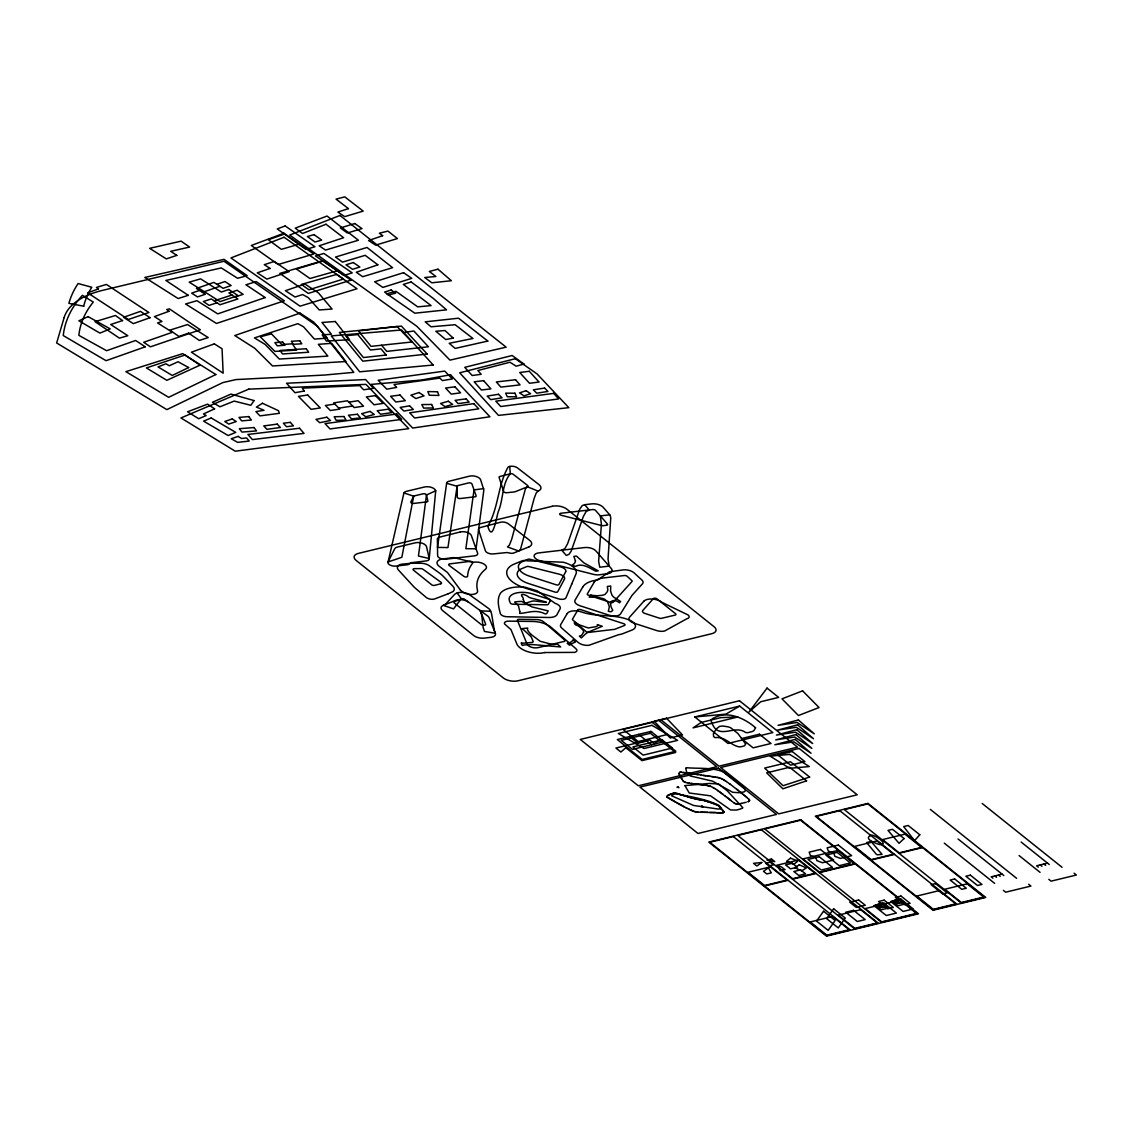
<?xml version="1.0" encoding="UTF-8"?>
<svg xmlns="http://www.w3.org/2000/svg" width="1133" height="1133" viewBox="0 0 1133 1133"><rect width="100%" height="100%" fill="white"/><g stroke="black" fill="none" stroke-linecap="round" stroke-linejoin="round"><path stroke-width="1.5" d="M575.437 560.892L573.85 556.374L576.456 556.076L584.005 562.945L598.252 570.848L595.746 571.174C589.854 568.214 582.376 562.704 575.635 566.344L571.896 565.395L574.247 563.568A17.377 8.469 9.4 0 0 575.437 560.892M723.336 812.715L723.845 811.908M748.375 801.612L749.664 800.465L748.573 798.935M723.789 812.474L723.661 811.525M403.943 492.954L388.081 561.968A5.637 2.748 9.4 0 0 390.021 565.013A5.637 2.748 9.4 0 0 395.941 566.089L407.356 564.772A2.11 1.034 9.4 0 0 408.177 564.517L410.868 562.903A2.11 1.034 9.4 0 1 411.676 562.648L426.15 560.934A5.637 2.748 9.4 0 0 429.237 558.498L435.723 490.745A7.039 3.441 9.4 0 0 424.677 486.963L406.62 491.283A7.039 3.441 9.4 0 0 403.943 492.954L413.757 496.212L410.882 501.877A2.11 1.034 9.4 0 0 411.619 503.024A2.11 1.034 9.4 0 0 413.842 503.42L426.702 501.905A2.11 1.034 9.4 0 0 427.863 500.984L426.461 494.923A2.11 1.034 9.4 0 0 423.147 493.79L414.451 495.857A2.11 1.034 9.4 0 0 413.658 496.367L401.833 557.294L388.081 561.968L394.709 548.769A7.039 3.441 9.4 0 1 397.371 547.097L415.443 542.778A7.039 3.441 9.4 0 1 426.475 546.559L429.237 558.498L418.445 556.048L426.475 495.036L435.723 490.745M668.173 795.168L666.898 797.08L675.565 802.221M667.224 795.819L666.926 796.938M739.665 706.071L725.885 714.13L694.826 716.962L727.981 743.46L772.833 732.569L739.665 706.071L694.826 716.962M667.493 795.663L668.555 794.998A39.528 19.289 9.4 0 1 671.614 793.766L673.314 793.242M723.718 812.418L721.877 812.843M749.097 801.187L747.922 801.767M538.118 491.127L536.221 492.968L534.11 498.548L520.571 549.179L518.687 551.02L507.471 546.927L509.453 545.044L511.634 539.435L525.485 488.691L527.468 486.808L538.118 491.127A10.565 5.155 9.4 0 0 538.826 484.471L517.554 467.943A5.637 2.748 9.4 0 0 509.708 466.456L508.844 466.739A2.521 1.615 -52.6 0 0 507.91 467.391C497.996 485.094 498.492 507.202 488.578 524.905A2.521 1.615 -52.6 0 1 487.657 525.556C492.643 544.591 496.537 515.642 498.548 510.941C503.392 499.412 501.961 483.366 510.317 473.764A2.11 1.034 9.4 0 1 513.263 474.33L527.61 485.476A2.11 1.034 9.4 0 1 527.468 486.808L515.303 491.68A4.22 2.068 9.4 0 1 514 491.977L506.649 492.728A2.11 1.034 9.4 0 1 503.718 491.58L499.101 477.404A2.11 1.034 9.4 0 1 499.88 476.497L510.317 473.764L509.708 466.456M443.541 605.22L444.66 604.725A6.118 3.357 -59.1 0 0 445.736 603.974L454.659 594.358A6.118 3.357 -59.1 0 1 455.735 593.621L457.109 593.012A8.455 4.121 9.4 0 1 469.6 594.783L488.592 608.478A9.942 4.858 9.4 0 1 490.66 611.268L491.368 613.194A13.978 3.456 -88.8 0 1 491.708 614.454L494.3 630.118A14.276 3.526 -88.8 0 0 494.739 631.662L495.362 633.319A8.455 4.121 9.4 0 1 490.816 637.355L484.074 638.134A8.455 4.121 9.4 0 1 473.693 635.542L442.606 610.574A8.455 4.121 9.4 0 1 443.286 605.334L455.905 600.292A8.455 4.121 9.4 0 1 468.396 602.062M284.425 234.078L268.323 239.743L281.366 249.345L298.687 244.289M199.45 290.43L191.689 293.135L197.539 296.931L205.314 294.226L196.462 288.476L213.925 282.386L223.102 288.334L231.104 285.544L224.929 281.536L216.927 284.326M202.453 292.371L219.929 286.267M214.123 300.826L232.024 295.019M217.026 302.794L209.067 305.372L203.374 301.52L211.347 298.942L219.944 304.763L237.859 298.97L228.937 292.923L237.137 290.275L243.142 294.339L234.942 297.002M323.018 261.086L296.407 269.031L309.946 278.506L337.322 270.759L344.021 275.418L352.207 272.869L323.882 253.452L315.47 255.959L337.322 270.759M679.602 772.295L678.979 773.57M651.787 732.06L649.832 731.663M646.915 741.01L637.936 743.191L629.651 736.563M663.91 741.747L632.511 749.366L621.224 740.345L650.37 733.263L661.672 742.285M764.478 885.992L788.016 880.27M792.505 879.18L816.057 873.458M819.414 872.651L855.288 863.927M870.994 860.117L894.532 854.395M899.021 853.305L922.559 847.583M1002.096 874.166L991.191 876.815L992.919 878.188M1047.529 863.134L1036.624 865.782L1038.352 867.156M899.914 900.154L865.159 908.595L881.743 921.851L916.498 913.41L899.078 899.418M904.885 904.063L898.157 905.692L892.351 901.061M741.506 803.467L742.228 803.226A53.223 25.974 9.4 0 0 746.293 802.206M674.036 793.086L671.586 793.921A39.528 19.289 9.4 0 0 668.527 795.139M673.668 793.312L675.268 793.001M741.534 803.368L740.175 803.722M334.83 404.056L325.412 405.501L330.354 410.528L339.773 409.098L333.668 402.895L347.505 400.785L354.19 407.583L363.509 406.166L358.155 400.728L348.851 402.144M338.838 408.135L352.66 406.025M402.951 332.592L413.857 331.006L428.387 346.769L386.764 351.386L381.594 345.239M483.749 488.606L474.033 489.895L465.847 548.669L476.058 548.825L483.848 490.037L480.59 479.67A7.039 3.441 9.4 0 0 469.529 476.143L448.852 481.313A5.637 2.748 9.4 0 0 446.629 483.281L437.508 547.409L447.946 547.565L457.109 486.298A2.11 1.034 9.4 0 1 457.944 485.561L468.623 482.899A2.11 1.034 9.4 0 1 471.937 483.947L476.129 495.829A2.11 1.034 9.4 0 1 474.996 496.806L460.267 498.52A2.11 1.034 9.4 0 1 457.265 497.217L457.109 486.298L446.629 483.281M584.642 504.709L582.263 505.587L579.756 509.114L567.633 543.642L564.9 548.584L561.741 550.213L566.316 555.467L569.078 554.264L571.202 551.077L583.325 516.535L586.058 511.606L589.217 509.963L584.642 504.709L591.893 503.859A8.455 4.121 9.4 0 1 603.068 507.187L610.007 515.147L610.772 517.54L608.039 559.022L609.172 566.118L599.768 567.222L598.621 561.26L601.425 524.31L600.334 515.926L609.738 514.807M738.957 803.807L737.413 804.033M723.095 812.616L720.05 812.843M679.927 772.338L680.848 772.224M737.895 803.92L736.974 804.033M674.645 793.157L677.322 793.61M701.483 812.177L697.361 812.191M700.676 812.319L703.253 812.191M721.367 812.701L717.501 812.772M680.338 772.309L681.429 772.253M702.304 812.333L705.278 812.234M704.216 812.361L707.488 812.29M706.341 812.403L715.49 812.559M719.299 812.673L716.509 812.743M716.538 812.588L709.782 812.503M522.001 587.007L519.934 586.951A28.268 13.794 9.4 0 0 500.659 592.927C496.537 598.918 498.647 607.246 500.404 613.76A5.637 2.748 9.4 0 0 507.032 616.734L549.052 617.485A10.565 5.155 9.4 0 0 556.997 614.638L560.099 608.818A8.455 4.121 9.4 0 0 555.128 603.322L537.382 590.944L525.145 587.262A23.297 11.571 9.5 0 0 521.973 586.894M490.66 611.268L480.335 610.843A2.11 1.034 9.4 0 0 479.896 610.333M681.415 772.352L685.876 772.791M697.999 812.106L695.506 811.724M703.211 784.942L706.312 785.183M699.344 784.546L704.853 785.013M702.333 784.758L700.392 784.56M699.358 784.447L696.158 784.178M698.31 784.333L695.096 784.05M711.666 776.558L719.809 778.017M710.433 776.402L715.744 776.955M682.873 772.494L687.108 772.961M695.11 783.951L691.003 783.512M709.102 776.232L710.448 776.303M707.672 776.048L709.116 776.147M693.014 783.696L687.632 782.875M707.686 775.949L702.97 775.397M706.185 775.751L701.299 775.156M687.094 773.06L697.942 774.561M688.425 773.244L689.87 773.457M701.313 775.057L696.243 774.405M691.371 773.683L692.957 773.924M706.284 785.282L710.873 786.387L715.574 789.12M736.577 803.906L735.416 803.609M688.382 783.002L689.204 783.144M698.664 799.487L702.672 800.351M700.732 799.841L703.211 800.465M700.222 799.912L696.809 799.119M495.362 633.319L484.457 631.421L483.295 627.979A12.775 3.158 -88.8 0 1 482.814 625.26L481.978 617.003A12.775 3.158 -88.8 0 0 481.497 614.284L480.335 610.843L485.66 624.141A2.11 1.034 9.4 0 1 484.527 625.147L483.862 625.232A2.11 1.034 9.4 0 1 481.27 624.58L454.305 602.94A2.11 1.034 9.4 0 1 454.475 601.623L461.457 598.847A2.11 1.034 9.4 0 1 464.587 599.286L487.388 615.757A8.455 4.121 9.4 0 1 489.159 617.797L495.234 633.021M706.964 785.381L710.858 786.472M698.07 799.53L692.674 798.099M696.129 812.007L694.841 811.54M684.941 782.167L686.938 782.832M717.444 777.252L718.251 777.436M696.073 799.105L693.58 798.482M703.777 800.436L704.967 800.889M704.372 800.578L709.244 802.15M691.697 797.83L692.645 798.241M691.668 797.972L686.556 796.357M690.677 797.703L684.53 795.763M705.661 800.918L710.731 802.631M676.557 793.242L680.14 794.545M685.507 796.202L680.933 794.644M694.812 811.695L693.382 811.072M683.539 795.607L677.803 793.61M719.044 777.649L721.438 778.683M710.009 802.249L714.116 803.821M711.482 802.73L716.141 804.628M694.118 811.483L690.719 809.968M685.338 782.421L683.496 781.303M443.286 605.334L453.398 608.846A1.53 0.836 -59.1 0 0 453.766 608.605L460.961 599.13A2.011 1.105 -59.1 0 1 461.457 598.847L457.109 593.012M714.725 803.892L716.538 804.798M692.546 810.902L688.538 808.934M735.402 803.708L733.759 802.66M716.552 804.642L717.741 805.436M689.643 809.628L687.349 808.339M721.452 778.583L722.302 779.107M716.906 804.812L717.982 805.591M684.559 782.124L683.284 781.076M686.088 807.702L687.32 808.495M686.074 807.857L667.167 797.15M684.771 807.192L676.812 802.915M735.02 803.538L734.198 803.07M722.316 779.008L723.208 779.589M713.025 787.449L713.832 787.902M723.222 779.504L724.185 780.17M724.199 780.07L725.219 780.821M725.233 780.722L726.338 781.558M715.589 789.021L725.134 796.074M726.352 781.458L730.077 784.206M717.571 790.367L718.619 791.103M719.696 791.868L720.786 792.675M730.105 784.107L742.03 793.539M733.249 802.405L732.145 801.456M721.877 793.497L722.981 794.318M725.148 795.975L730.771 800.38M726.196 796.796L728.193 798.34M729.114 799.077L731.479 801.045M736.917 789.333L738.263 790.395M1074.07 873.203L1076.35 875.03L1051.098 881.162L1048.818 879.35M982.198 803.495L1062.046 867.283M1021.116 842.031L1049.257 864.507M1043.89 864.012L1045.617 865.385M1040.264 864.904L1041.978 866.278M1019.077 855.571L1040.066 872.339M1028.651 884.25L1030.917 886.063L1005.665 892.195L1003.385 890.382M930.349 809.415L1016.613 878.316M958.051 838.986L1003.824 875.54M998.456 875.058L1000.184 876.432M994.831 875.936L996.544 877.31M944.285 843.15L994.632 883.372M882.267 903.511L888.06 908.142L881.332 909.771L875.54 905.14M638.615 734.382L651.574 744.735M739.58 791.443L743.177 794.474M743.191 794.375L744.239 795.352M744.254 795.253L745.202 796.145M745.217 796.046L746.845 797.505M746.095 796.768L747.511 798.085M718.634 805.931L719.653 807.107M748.106 798.496L749.593 800.337M719.03 806.299L720.163 807.631M531.009 634.395L540.158 641.264L551.941 644.351A32.687 15.947 9.4 0 0 553.853 644.55L557.337 644.054L560.665 646.943L533.048 644.62A57.443 28.028 9.4 0 0 529.975 644.606L523.97 644.989A4.943 2.408 9.4 0 0 523.163 645.258C521.945 646.759 520.16 641.151 522.2 643.02A2.351 1.147 9.4 0 0 522.922 643.232L532.312 642.439A5.339 2.606 9.4 0 0 533.232 641.604L531.165 636.803L522.582 628.829A2.776 1.36 9.4 0 0 522.03 628.603C531.816 627.838 525.358 627.271 528.346 631.35A86.49 42.19 9.4 0 0 531.009 634.395M719.922 807.206L722.415 810.081M720.461 807.772L721.891 809.316M460.465 590.123L447.705 572.831A9.432 5.665 74.5 0 0 446.714 571.91L439.307 566.415A10.565 5.155 9.4 0 1 442.762 558.923L452.251 557.748A12.038 8.993 -41.8 0 1 454.092 557.634L472.546 562.209A9.361 6.996 -41.8 0 0 473.976 562.18L474.373 562.138A8.455 4.121 9.4 0 1 484.103 564.163A8.455 4.121 9.4 0 1 485.519 569.205A75.5 36.837 9.4 0 0 477.56 590.661A8.455 4.121 9.4 0 1 472.588 594.428A8.455 4.121 9.4 0 1 462.76 591.992L461.74 591.242A12.081 7.265 74.5 0 1 460.451 590.137M722.174 809.628L722.67 810.378M722.698 810.237L723.123 810.945M722.939 810.52L723.491 811.455M683.072 780.949L682.519 780.014M723.35 811.058L723.746 811.879M682.094 779.447L681.627 778.583M681.854 779.065L681.131 777.762M681.117 777.861L680.381 776.473M680.621 776.997L679.927 775.623M679.913 775.723L678.993 773.471M679.701 775.312L679.333 774.547M523.319 599.584L524.579 602.813A1.813 0.878 9.4 0 0 525.726 603.124L532.142 601.141A6.104 2.974 9.4 0 1 534.521 600.986L546.403 602.459A1.487 0.722 9.4 0 0 545.908 601.949L530.57 597.898A14.786 7.209 9.4 0 1 528.757 597.148C526.477 594.797 518.149 592.106 522.922 597.615A10.494 5.113 9.4 0 1 523.191 598.337L523.319 599.584M745.627 743.928L744.65 745.755L741.393 746.689A11.387 5.552 9.4 0 1 738.886 746.817C730.332 745.075 725.474 736.521 715.079 737.583A3.696 1.799 9.4 0 1 713.592 736.478L713.379 733.816L715.433 730.233A69.51 33.905 9.4 0 1 717.175 728.236L719.54 726.395L722.217 726.055A23.566 11.5 9.4 0 1 723.59 726.14L727.613 726.749A9.8 4.787 9.4 0 1 730.785 727.825L737.852 733.462L745.627 743.928M610.503 603.436L610.899 606.141A46.821 22.844 9.4 0 0 611.919 608.718L612.783 610.191L611.82 611.254A2.11 1.034 9.4 0 1 609.101 611.494L608.322 611.239L609.257 607.274A51.467 25.11 9.4 0 0 608.931 605.305L607.401 601.736L604.824 599.385A7.719 3.767 9.4 0 0 603.167 598.592L596.992 597.247A21.654 10.565 9.4 0 0 593.295 596.992L589.202 597.204L590.718 594.627A3.229 1.572 9.4 0 0 592.233 595.321L596.085 595.717A22.858 11.146 9.4 0 0 601.481 595.377L603.535 594.967A8.441 4.121 9.4 0 0 605.164 594.273L607.217 591.794A35.789 17.462 9.4 0 0 607.855 589.741L607.33 586.441L610.744 586.044L610.588 591.058L611.848 594.896A18.17 8.866 9.4 0 0 614.015 597.374L620.629 601.51L619.482 602.784C617.188 600.603 610.97 598.748 610.503 603.436M755.541 727.754L754.026 730.459A16.372 7.988 9.4 0 1 752.241 731.55L747.794 732.669A4.574 2.224 9.4 0 1 745.571 732.485C735.232 724.511 719.639 739.283 712.884 725.063A62.103 30.294 9.4 0 1 711.595 722.571L711.028 719.937L713.252 718.18A101.403 49.47 9.4 0 1 714.923 717.416C728.547 710.632 745.387 718.804 755.541 727.754M519.778 611.438L519.707 613.449C529.153 612.741 535.357 609.101 545.27 613.902A2.11 1.034 9.4 0 0 546.857 613.335L548.16 610.899L532.128 606.962L521.846 601.467A17.604 8.597 9.4 0 0 514.679 602.119L518.447 605.716L519.778 611.438M721.239 808.679L718.364 809.061L693.623 805.478L671.557 795.763L673.271 794.488A26.909 13.129 9.4 0 1 676.174 793.723C690.011 796.726 706.298 798.935 718.973 805.45A51.41 25.082 9.4 0 1 720.376 807.135L721.239 808.679M685.847 768.386L686.315 770.865A76.704 37.417 9.4 0 0 686.966 772.494L690.124 775.921L712.501 781.133L732.725 792.307L738.674 792.703A36.483 17.802 9.4 0 0 742.412 792.194C754.153 791.188 726.041 775.156 724.454 772.324C712.799 767.154 698.976 768.825 686.456 767.721A2.167 1.076 16.3 0 0 685.975 768.047L685.847 768.386M684.913 785.608L689.261 793.015L710.575 795.833L730.516 809.939L736.138 810.067A42.983 20.975 9.4 0 0 740.033 809.118L742.526 808.155A2.139 1.048 9.4 0 0 742.795 807.659L727.315 790.862L718.549 783.937L709.173 783.47L684.913 785.608M583.552 632.313L581.484 635.429A5.226 2.549 9.4 0 1 580.648 635.84L579.374 636.151L581.356 637.893L585.265 634.183A52.699 25.705 9.4 0 1 587.985 632.228L602.26 626.28L597.261 624.651L598.068 625.586L595.887 626.719L588.239 627.951L579.062 624.75A30.931 15.097 9.4 0 1 576.414 623.079C572.802 620.431 574.119 625.345 577.603 625.558A28.013 13.667 9.4 0 1 580.11 627.243L583.113 630.26A10.749 5.24 9.4 0 1 583.552 632.313M64.142 317.58L56.65 342.973L166.863 409.622L222.804 382.6L235.947 379.583L324.633 375.037L353.808 372.346L317.268 326.148L223.994 261.241L102.735 290.317A97.75 47.685 9.4 0 0 64.142 317.58M571.74 584.033L565.962 597.842A5.637 2.748 9.4 0 1 558.484 598.819L524.267 587.744A28.183 13.752 9.4 0 1 514.113 564.135L521.86 560.934A5.637 2.748 9.4 0 1 527.312 560.821L563.158 562.209A17.604 8.597 9.4 0 1 575.833 574.318L571.74 584.033M550.284 600.66L548.358 604.243A2.11 1.034 9.4 0 1 546.772 604.81L512.867 604.201A2.11 1.034 9.4 0 1 510.374 603.096L509.51 600.972A17.604 8.597 9.4 0 1 515.345 593.239A17.604 8.597 9.4 0 1 533.105 594.074L549.038 599.286A2.11 1.034 9.4 0 1 550.284 600.66M565.679 571.783L558.937 584.416A2.11 1.034 9.4 0 1 556.133 584.784L529.338 576.116A17.604 8.597 9.4 0 1 522.993 561.359L527.936 559.32A2.11 1.034 9.4 0 1 529.975 559.277L560.623 566.939A7.039 3.441 9.4 0 1 565.679 571.783M564.475 579.062L557.733 591.695A2.11 1.034 9.4 0 1 554.929 592.063L528.134 583.396A17.604 8.597 9.4 0 1 521.789 568.639L526.732 566.599A2.11 1.034 9.4 0 1 528.771 566.557L559.405 574.233A7.039 3.441 9.4 0 1 564.475 579.062M567.194 613.562L560.722 624.595A8.455 4.121 9.4 0 0 561.826 628.135L578.297 642.538A8.455 4.121 9.4 0 0 588.933 645.3L618.745 634.65A14.092 6.869 9.4 0 0 622.683 633.715L632.016 630.047A12.675 6.189 9.4 0 0 627.668 619.383C612.741 613.959 596.142 617.287 581.215 611.862A10.565 5.155 9.4 0 0 567.194 613.562M582.787 586.993L575.054 600.193A8.455 4.121 9.4 0 0 580.025 605.787L609.398 615.276A8.455 4.121 9.4 0 0 620.247 614.327L631.959 595.434L642.468 583.807A8.455 4.121 9.4 0 0 641.788 579.94L633.942 572.746A8.455 4.121 9.4 0 0 623.221 569.885L609.639 571.754L597.544 579.997A28.183 13.752 9.4 0 0 582.787 586.993M577.872 609.965L572.519 619.1A2.11 1.034 9.4 0 0 572.788 619.978L586.186 631.69A2.11 1.034 9.4 0 0 588.834 632.384L614.369 629.367A2.11 1.034 9.4 0 0 614.964 629.226L624.467 625.487A2.11 1.034 9.4 0 0 623.745 623.716L580.677 609.625A2.11 1.034 9.4 0 0 577.872 609.965M594.089 582.348L587.333 593.876A2.11 1.034 9.4 0 0 588.565 595.264L610.616 602.402A2.11 1.034 9.4 0 0 613.321 602.161L631.973 581.526A2.11 1.034 9.4 0 0 631.803 580.563L627.087 576.244A2.11 1.034 9.4 0 0 624.41 575.536L603.308 577.972A17.604 8.597 9.4 0 0 594.089 582.348M254.061 400.572L250.818 405.288L234.191 401.082L219.929 406.804L212.48 402.272L230.948 394.086L254.061 400.572M823.564 911.229L816.553 921.087L828.152 930.363L835.163 920.506L823.564 911.229M833.647 908.779L826.637 918.636L838.25 927.913L845.26 918.056L833.647 908.779M573.1 640.074L571.471 641.703A12.336 6.019 9.4 0 1 567.222 643.289L569.403 645.159L571.953 643.657A26.909 13.129 9.4 0 1 573.893 642.694L574.714 642.369A26.951 13.157 9.4 0 0 575.394 642.071L573.1 640.074M767.055 688.099L748.97 711.991L760.725 701.738L778.654 697.376L767.055 688.099M919.784 834.766L914.501 840.7L903.695 826.58L908.184 825.49L919.784 834.766M643.856 601.212L629.509 617.244A8.455 4.121 9.4 0 0 634.154 623.235L656.559 630.514A8.455 4.121 9.4 0 0 664.589 631.024L686.91 618.731A5.637 2.748 9.4 0 0 688.113 614.992L661.969 602.331A10.565 5.155 9.4 0 0 652.226 599.045A10.565 5.155 9.4 0 0 643.856 601.212M653.373 598.649L642.751 610.503A4.22 2.068 9.4 0 0 645.074 613.505L659.505 618.193A2.11 1.034 9.4 0 0 661.516 618.321L675.084 615.106A2.11 1.034 9.4 0 0 675.537 613.704L656.984 598.875A2.11 1.034 9.4 0 0 655.044 598.21A2.11 1.034 9.4 0 0 653.373 598.649M904.092 838.576L899.007 843.306L888.003 830.39L892.478 829.299L904.092 838.576M870.172 835.672C863.813 839.114 875.88 843.377 879.42 844.567C891.218 845.388 871.589 832.302 870.172 835.672M625.827 747.723L620.884 752.029L615.913 748.049L649.549 739.891L654.52 743.857L659.463 739.566L675.622 752.468L641.986 760.64L625.827 747.723M790.551 858.163L786.557 861.335L793.907 864.238L797.901 861.08L790.551 858.163M761.744 862.482L756.858 866.009L753.544 863.346L761.744 862.482M768.386 867.779L763.5 871.305L766.814 873.954L771.304 872.863L768.386 867.779M701.285 722.401L693.014 727.882L737.866 716.991L720.829 717.642L701.285 722.401M262.445 403.263L256.412 407.087L264.017 410.288L255.916 411.605L259.967 415.868L279.355 413.333L278.491 410.684L262.445 403.263M799.346 864.791L794.729 867.694L801.697 870.866L806.314 867.963L799.346 864.791M188.644 367.559L172.258 375.462L158.039 366.922L165.984 363.778L169.256 365.761L178.079 361.739L188.644 367.559M215.837 374.541L168.647 397.301L125.89 371.652L182.739 353.652L215.837 374.541M448.286 593.734L434.307 599.06A5.637 2.748 9.4 0 1 426.348 597.53L414.338 587.333L398.334 569.899A5.764 3.824 6.2 0 1 401.818 564.192L409.495 563.441A35.222 29.118 -25.4 0 1 413.262 563.257L420.796 563.257A8.455 4.121 9.4 0 1 429.251 565.679L439.292 572.93A35.222 21.555 73.8 0 1 443.485 576.57L453.129 586.512A5.906 4.022 11.6 0 1 452.01 592.063L448.286 593.734M214.576 408.857L203.487 413.956L206.135 415.57L198.7 418.728L187.568 411.789L207.594 404.141L214.576 408.857M200.045 365.166L166.848 380.32L146.398 367.928L185.005 355.026L200.045 365.166M88.105 316.631L78.913 320.795L99.902 333.116L110.198 328.867L88.105 316.631M248.821 389.129L180.968 417.95L235.253 451.203L408.744 428.656L365.945 384.37L248.821 389.129M211.191 417.978L203.572 421.122L228.13 435.525L235.749 432.381L211.191 417.978M528.87 546.927L513.773 552.989A4.22 2.068 9.4 0 1 509.694 553.06L508.859 552.847A4.22 2.068 9.4 0 0 506.069 552.621L493.252 553.924A5.637 2.748 9.4 0 1 485.434 550.879L478.593 529.847A5.637 2.748 9.4 0 1 480.675 527.454L500.46 522.256A5.637 2.748 9.4 0 1 508.32 523.758L529.593 540.285A10.565 5.155 9.4 0 1 528.87 546.927M326.007 224.235L302.511 233.497L295.231 228.144L327.069 216.035L358.382 240.224L325.511 250.081L319.18 245.79L343.611 237.732L326.007 224.235M284.086 237.25L230.948 257.942L300.033 306.179L356.994 288.759L284.086 237.25M339.957 215.468L289.694 235.055L416.887 326.332L449.957 360.124L506.139 347.165L339.957 215.468M802.603 690.861L781.997 698.849L798.468 715.518L819.06 707.53L802.603 690.861M285.19 225.949L277.245 228.923L305.853 249.43L314.96 246.753L285.19 225.949M283.986 233.228L251.314 245.493L278.18 264.499L313.756 254.033L283.986 233.228M98.444 288.887L87.652 292.866L128.397 319.478L148.876 312.51L106.403 284.425L96.475 287.442L98.444 288.887M169.072 311.249L154.442 316.603L161.962 321.46L157.572 322.962L172.414 332.281L143.693 342.279L150.448 346.811L200.343 329.788L169.398 308.87L166.749 309.578L169.072 311.249M214.335 343.865L191.42 352.207L223.144 373.182L222.054 348.752L214.335 343.865M150.08 317.693L133.326 323.627L123.539 317.311L140.45 311.363L150.08 317.693M145.265 346.811L106.063 360.691L63.264 335.566A265.943 129.743 9.4 0 1 82.397 295.316L93.274 302.086A240.054 117.11 9.4 0 0 78.871 335.354L106.587 350.706L135.62 340.481L145.265 346.811M382.642 235.692L368.607 240.55L375.646 245.139L397.414 238.567L387.968 231.09L379.357 233.214L382.642 235.692M377.827 264.81L356.329 272.26L362.687 276.721L392.599 267.685L367.035 247.461L335.524 257.064L342.52 262.12L365.166 255.336L377.827 264.81M270.036 268.45L257.304 272.826L266.892 279.1L289.156 271.651L274.228 261.482L264.301 264.655L270.036 268.45M228.753 289.51L221.36 292.045L200.598 278.86L189.183 282.145L220.099 301.619L238.072 295.6L228.753 289.51M265.207 297.568L217.734 313.883L196.972 300.698L185.557 303.984L216.474 323.457L284.341 300.783L256.2 281.593L245.946 284.794L265.207 297.568M300.075 313.119L234.786 335.538L254.755 348.27L272.529 365.959L345.947 361.512L331.686 343.327L318.345 344.319L327.834 356.116L279.313 359.048L265.193 344.46L254.443 337.903L297.852 323.656L303.545 326.828L314.408 339.079L327.267 338.172L313.614 322.027L300.075 313.119M238.157 436.389L231.245 438.754L237.633 442.366L249.203 441.063L246.626 437.961L241.499 438.499L238.157 436.389M304.961 284.043L285.389 290.699L295.076 297.03L302.667 294.538L308.374 297.71L319.237 309.96L332.096 309.054L318.43 292.909L304.961 284.043M232.251 418.941L224.801 421.476L228.781 424.096L236.231 421.547L232.251 418.941M176.79 255.378L166.296 258.876L149.641 248.339L181.096 241.145L189.593 247.065L170.701 251.328L176.79 255.378M806.583 780.821L782.875 788.795L766.644 772.833L789.602 767.268L806.583 780.821M188.616 333.173L178.943 336.416L169.808 330.156L187.554 324.534L208.189 337.563L199.366 340.438L188.616 333.173M419.026 392.514L410.911 395.219L415.91 398.561L424.039 395.842L419.026 392.514M348.426 208.614L337.903 212.083L344.715 216.644L363.197 211.106L344.786 196.873L336.062 199.125L348.426 208.614M122.562 320.582L110.722 324.491L127.802 335.736L119.404 338.13L95.016 321.687L115.439 315.498L122.562 320.582M526.123 390.687L519.537 392.868L524.013 395.856L530.598 393.689L526.123 390.687M809.613 777.054L783.03 785.721L764.676 768.075L790.508 761.801L809.613 777.054M188.276 295.331L178.136 298.546L144.812 277.458L224.008 259.344L247.164 275.659L237.604 278.279L221.303 267.94L165.871 280.446L188.276 295.331M403.546 272.685L374.641 281.777L382.841 287.428L411.746 278.336L403.546 272.685M411.152 281.975L403.348 284.425L431.078 305.613L417.695 306.845L395.984 291.308L386.82 293.787L414.805 313.204L446.529 309.847L433.16 298.305L411.152 281.975M391.14 289.991L384.625 292.045L388.619 295.047L395.686 293.121L391.14 289.991M353.312 262.53L346.032 264.796L352.547 269.314L359.827 267.034L353.312 262.53M343.412 279.058L308.912 289.765L301.307 284.425L336.713 274.398L343.412 279.058M351.003 280.148L308.303 293.405L279.823 273.407L322.678 260.732L351.003 280.148M354.785 223.541L340.353 227.945L347.335 233.001L362.008 228.611L354.785 223.541M314.025 234.616L307.411 236.556L315.031 242.023L321.659 240.069L314.025 234.616M448.271 401.238L440.595 403.475L445 406.648L452.662 404.41L448.271 401.238M523.97 364.047L516.181 366.2L509.963 362.22L477.843 370.533L481.199 374.287L472.178 375.505L464.757 367.333L512.158 355.507L523.97 364.047M370.109 411.392L361.682 413.687L365.817 416.774L374.244 414.48L370.109 411.392M440.723 583.75L434.69 585.364A2.11 1.034 9.4 0 1 431.701 584.784L413.418 570.097A2.11 1.034 9.4 0 1 414.593 568.624L420.796 568.624A2.11 1.034 9.4 0 1 422.921 569.233L441.034 582.305A2.11 1.034 9.4 0 1 440.723 583.75M271.438 333.853L260.278 336.813L274.937 351.4L296.605 350.083L292.328 343.837L281.72 344.489L271.438 333.853M798.383 719.979L778.059 725.347L797.094 722.457L814.259 733.83L798.383 719.979M797.59 724.837L777.252 730.204L796.287 727.301L813.452 738.688L797.59 724.837M796.782 729.68L776.445 735.062L795.493 732.159L812.658 743.531L796.782 729.68M795.975 734.538L775.652 739.906L794.686 737.016L811.851 748.389L795.975 734.538M795.168 739.396L774.845 744.763L793.879 741.86L811.044 753.247L795.168 739.396M437.975 269.187L429.322 271.467L435.908 276.494L424.733 277.514L431.815 282.797L451.359 280.729L437.975 269.187M515.303 358.708L459.715 372.799L498.478 415.386L568.808 407.653L537.099 373.961L515.303 358.708M460.295 531.958L439.604 537.127A5.637 2.748 9.4 0 0 437.395 539.096L437.621 555.722A5.637 2.748 9.4 0 0 445.623 559.206L474.571 555.836A5.637 2.748 9.4 0 0 477.616 553.216L471.342 535.484A7.039 3.441 9.4 0 0 460.295 531.958M552.281 506.281L358.311 553.414A10.565 5.155 9.4 0 0 356.13 560.424L503.236 677.902A10.565 5.155 9.4 0 0 517.852 680.82L711.821 633.687A10.565 5.155 9.4 0 0 714.017 626.676L566.911 509.199A10.565 5.155 9.4 0 0 552.281 506.281M666.544 718.237L654.208 721.239L670.212 737.98L682.548 734.977L666.544 718.237M658.755 720.376L580.266 739.438L638.304 785.792L716.792 766.729L658.755 720.376M739.481 700.76L660.992 719.837L719.03 766.191L797.519 747.129L739.481 700.76M652.183 722.344L623.023 729.425L638.219 741.563L667.379 734.481L652.183 722.344M651.957 725.332L618.321 733.49L643.997 748.516L677.633 740.345L651.957 725.332M650.951 731.394L617.315 739.566L642.184 759.436L675.82 751.264L650.951 731.394M662.069 739.863L632.922 746.944L643.176 755.13L672.322 748.049L662.069 739.863M759.422 734.212L741.478 738.574L753.091 747.837L771.021 743.489L759.422 734.212M718.449 768.061L639.961 787.123L697.999 833.477L776.487 814.415L718.449 768.061M799.176 748.446L720.687 767.508L778.725 813.876L857.214 794.8L799.176 748.446M792.208 751.491L777.861 754.975L790.593 765.143L804.94 761.659L792.208 751.491M678.129 786.968L677.01 787.251L678.964 787.633L678.129 786.968M702.177 806.172L701.058 806.455L703.012 806.838L702.177 806.172M800.719 819.754L708.776 842.088L826.509 936.127L918.452 913.793L800.719 819.754M867.991 803.41L815.293 816.213L933.025 910.252L985.724 897.449L867.991 803.41M733.306 836.565L709.754 842.286L826.665 935.66L850.203 929.938L733.306 836.565M761.334 829.753L737.781 835.474L854.693 928.848L878.231 923.126L761.334 829.753M800.578 820.221L764.704 828.945L881.601 922.319L917.475 913.595L800.578 820.221M839.808 810.69L816.27 816.411L933.167 909.785L956.719 904.063L839.808 810.69M867.85 803.878L844.297 809.599L961.195 902.973L984.747 897.251L867.85 803.878M771.488 858.998L766.999 860.089L774.802 861.646L771.488 858.998M820.419 849.438L809.203 852.158L810.279 855.358L815.845 857.454L816.907 860.655L822.473 862.751L833.69 860.032L820.419 849.438M838.349 845.076L827.147 847.81L828.223 850.996L833.775 853.107L834.851 856.293L840.417 858.403L851.619 855.67L838.349 845.076M770.143 862.171L765.653 863.261L768.967 865.909L773.457 864.819L770.143 862.171M871.093 841.479L866.618 842.57L876.404 854.381A3.427 1.671 9.4 0 0 877.353 854.778L882.097 854.395L871.093 841.479M770.468 866.83L748.035 872.283L764.619 885.524L787.053 880.072L770.468 866.83M798.496 860.018L776.077 865.47L792.647 878.712L815.08 873.274L798.496 860.018M837.74 850.486L802.985 858.927L819.556 872.183L854.31 863.728L837.74 850.486M876.97 840.955L854.551 846.408L871.135 859.65L893.555 854.197L876.97 840.955M905.012 834.143L882.579 839.595L899.163 852.837L921.582 847.399L905.012 834.143M792.307 863.261L785.58 864.89L790.551 868.855L797.278 867.227L792.307 863.261M819.216 856.718L807.999 859.437L821.269 870.031L832.472 867.312L819.216 856.718M837.145 852.356L825.943 855.089L839.199 865.683L850.416 862.949L837.145 852.356M784.758 869.592L780.269 870.682L777.351 865.612L781.43 866.943L784.758 869.592M800.592 869.875L793.865 871.518L798.836 875.483L805.563 873.855L800.592 869.875M858.644 899.97L849.679 902.151L856.307 907.448L865.272 905.267L858.644 899.97M935.603 883.598L931.128 884.689L942.727 893.965L947.216 892.875L935.603 883.598M954.666 878.967L950.176 880.058L961.79 889.334L966.279 888.244L954.666 878.967M970.358 875.158L965.883 876.248L977.482 885.51L981.971 884.434L970.358 875.158M884.165 900.154L878.557 901.514L887.677 908.793L893.286 907.434L884.165 900.154M900.99 896.061L895.382 897.435L904.502 904.715L910.111 903.355L900.99 896.061M882.168 903.228L877.678 904.318L881.828 907.632L886.318 906.542L882.168 903.228M898.993 899.149L894.504 900.225L898.653 903.539L903.128 902.449L898.993 899.149M853.56 910.337L845.714 912.235L857.327 921.511L865.173 919.599L853.56 910.337M883.952 903.143L873.855 905.593L886.289 915.521L896.387 913.071L883.952 903.143M900.763 899.05L890.68 901.5L903.114 911.442L913.198 908.978L900.763 899.05M879.633 904.7L876.276 905.522L878.755 907.505L882.125 906.697L879.633 904.7M896.458 900.622L893.087 901.443L895.58 903.426L898.936 902.604L896.458 900.622M832.642 916.498L810.222 921.95L826.807 935.192L849.226 929.74L832.642 916.498M860.683 909.686L838.25 915.138L854.834 928.38L877.254 922.942L860.683 909.686M939.158 890.623L916.739 896.076L933.323 909.317L955.742 903.865L939.158 890.623M967.185 883.811L944.766 889.263L961.35 902.505L983.77 897.067L967.185 883.811M564.248 641.42L538.033 647.637A7.039 3.441 9.4 0 1 527.1 644.181L517.399 620.36A2.11 1.034 9.4 0 1 518.985 619.326L536.419 619.553A7.039 3.441 9.4 0 1 543.713 621.918L564.744 640.046A2.11 1.034 9.4 0 1 564.248 641.42M544.548 652.537L544.18 652.622A17.604 8.597 9.4 0 1 516.875 643.997L510.983 629.622L504.525 623.901A5.637 2.748 9.4 0 1 508.759 621.139L532.921 621.465A17.604 8.597 9.4 0 1 551.176 627.37L575.975 648.756A5.637 2.748 9.4 0 1 574.629 652.381L544.548 652.537M487.799 341.075L455.169 348.426L449.22 343.313L472.943 338.47L455.154 324.732L431.064 326.786L425.215 321.843L458.539 318.203L487.799 341.075M326.786 417.213L315.994 419.408L319.718 422.694L330.51 420.499L326.786 417.213M453.214 338.101L445.736 339.546L435.837 331.247L445 330.524L453.214 338.101M450.495 374.768L421.589 380.008L371.058 384.413L412.653 428.047L489.938 416.774L450.495 374.768M304.182 391.041L294.962 392.712L286.536 383.237L365.647 379.555L373.493 388.364L363.622 389.766L359.699 385.602L302.313 388.152L304.182 391.041M396.522 387.429L386.75 389.171L378.153 380.263L444.717 371.086L452.364 378.946L442.451 380.575L439.788 378.11L394.029 384.512L396.522 387.429M409.594 405.855L400.176 407.427L403.9 411.052L413.333 409.48L409.594 405.855M498.478 394.284L487.19 396.111L490.759 399.637L502.046 397.825L498.478 394.284M544.605 388.081L533.374 389.809L536.702 393.179L547.919 391.451L544.605 388.081M307.652 395.006L298.461 396.394L311.108 409.325L320.299 407.951L307.652 395.006M375.405 395.587L366.384 396.947L374.06 404.778L383.081 403.419L375.405 395.587M473.792 403.645L409.693 412.809L414.636 418.006L478.735 408.843L473.792 403.645M388.322 409.183L377.204 410.741L380.532 414.253L391.636 412.681L388.322 409.183M454.928 386.792L445.595 388.067L451.203 394.1L460.55 392.839L454.928 386.792M466.088 398.858L455.112 400.36L458.143 403.617L469.119 402.116L466.088 398.858M277.259 424.11L263.762 425.937L266.906 429.322L280.389 427.495L277.259 424.11M396.706 414.041L325.058 423.615L329.986 428.94L401.634 419.38L396.706 414.041M553.711 393.363L495.787 401.167L500.758 406.52L558.611 398.972L553.711 393.363M400.034 395.035L390.573 396.281L395.828 401.988L405.288 400.728L400.034 395.035M606.467 525.259L603.266 525.684A2.11 1.034 9.4 0 1 601.779 525.585L561.246 515.274A2.11 1.034 9.4 0 1 559.688 514.17A2.11 1.034 9.4 0 1 560.849 513.277L592.715 509.567A2.11 1.034 9.4 0 1 595.505 510.388L607.387 523.984A2.11 1.034 9.4 0 1 606.467 525.259M607.685 573.68L599.428 574.771A8.455 4.121 9.4 0 1 593.48 574.36L540.384 560.863A8.455 4.121 9.4 0 1 534.167 556.459A8.455 4.121 9.4 0 1 538.826 552.89L584.67 547.551A8.455 4.121 9.4 0 1 595.845 550.865L611.353 568.61A8.455 4.121 9.4 0 1 607.685 573.68M529.281 371.27L519.75 372.502L529.508 383.28L539.039 382.048L529.281 371.27M290.317 422.354L283.377 423.218L286.507 426.716L293.447 425.852L290.317 422.354M469.855 561.387L449.759 563.88A2.11 1.034 9.4 0 0 449.079 565.381L463.893 576.371A2.11 1.034 9.4 0 0 466.201 576.994A2.11 1.034 9.4 0 0 467.617 576.201A86.066 41.992 9.4 0 1 472.744 563.044A2.11 1.034 9.4 0 0 472.178 561.841A2.11 1.034 9.4 0 0 469.855 561.387M483.635 380.66L474.189 381.807L481.412 390.007L490.872 388.874L483.635 380.66M299.509 428.246L247.915 434.449L252.432 439.59L304.026 433.387L299.509 428.246M397.131 326.516L358.41 330.921L371.043 346.372L411.945 341.982L397.131 326.516M515.557 379.739L496.353 381.948L500.814 387.104L520.019 384.894L515.557 379.739M386.155 355.026L363.396 357.546L345.65 335.779L357.816 334.561L370.449 350.012L381 348.879L386.155 355.026M427.183 354.048L362.801 361.186L339.362 332.451L401.379 326.077L427.183 354.048M357.405 414.267L348.44 415.216L351.471 418.856L360.45 417.907L357.405 414.267M433.203 365.024L359.671 371.808L331.289 335.906L401.521 329.986L433.203 365.024M789.687 754.394L770.1 756.164L789.715 768.316L809.302 766.545L789.687 754.394M282.669 341.996L274.852 342.662L277.316 345.848L285.119 345.183L282.669 341.996M248.736 416.576L238.978 417.411L241.641 420.881L251.413 420.046L248.736 416.576M253.99 427.523L239.36 428.713L241.91 432.098L256.554 430.908L253.99 427.523M335.297 321.489L321.97 322.48L331.445 334.277L322.169 334.844L326.446 341.075L349.559 339.673L335.297 321.489M306.25 348.737L280.021 350.451L282.471 353.949L308.7 352.236L306.25 348.737M299.763 340.778L291.351 341.274L293.419 344.29L301.817 343.795L299.763 340.778M344.021 416.533L334.193 416.746L336.175 420.343L346.004 420.131L344.021 416.533M431.602 404.467L421.802 404.566L423.6 408.078L433.401 407.979L431.602 404.467M514.934 393.222L505.672 393.151L507.287 396.734L516.535 396.805L514.934 393.222M437.508 391.777L427.835 391.565L429.28 395.233L438.953 395.445L437.508 391.777M83.715 306.207L68.872 303.347A265.943 129.743 9.4 0 1 78.106 283.533L91.815 287.258A240.054 117.11 9.4 0 0 83.715 306.207"/></g></svg>
